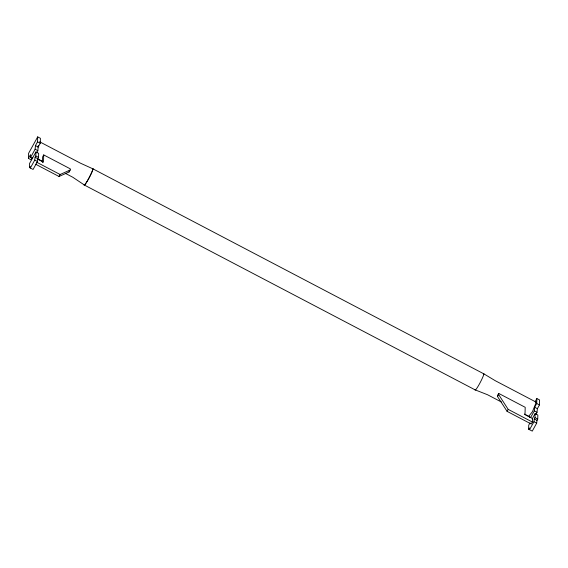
<?xml version="1.0" encoding="UTF-8"?>
<svg xmlns="http://www.w3.org/2000/svg" width="568" height="568" viewBox="0 0 568 568"><rect width="100%" height="100%" fill="white"/><g stroke="black" fill="none" stroke-linecap="round" stroke-linejoin="round"><path stroke-width="0.85" d="M32.369 157.542L31.119 159.793L28.4 158.365L28.549 153.41L37.687 136.881L40.413 138.308L40.264 143.264L38.184 147.02L37.836 150.648L36.615 152.849M29.43 167.553L29.55 163.52L35.947 151.954L38.667 153.381L38.546 157.414L37.829 158.713L37.481 161.504L33.079 169.456L29.43 167.553L30.14 166.261L30.36 168.029L34.755 160.077L35.109 157.286L35.827 155.987L35.947 151.954M32.681 158.373L30.644 157.3L35.117 149.221L35.465 145.593L37.545 141.837L37.687 136.881M42.451 162.554L42.621 156.903L43.715 154.915L70.254 168.831L70.226 169.981L69.126 171.962L59.008 176.478L35.592 164.202M43.715 154.915L43.502 162.192L37.509 159.054M69.126 171.962L69.161 170.812M497.532 396.528L497.568 395.378L498.668 393.39L525.208 407.306L524.988 414.576L532.479 418.502L532.372 422.045L531.272 424.026L507.075 411.346L497.532 396.528L498.633 394.547L498.668 393.39M532.145 419.021L535.127 413.625L537.853 415.052L537.733 419.085L537.016 420.37L536.668 423.16L532.266 431.119L528.616 429.216L528.73 425.191L530.015 422.876M528.616 429.216L529.333 427.924L529.546 429.692L533.948 421.733L534.296 418.943L535.006 417.657L535.127 413.625M530.64 417.494L534.303 410.877L534.651 407.256L536.732 403.5L536.881 398.544L539.6 399.971L539.451 404.927L537.378 408.683L537.023 412.304L535.801 414.512M37.879 146.949L38.503 145.316M28.4 158.365L30.48 154.61L30.644 157.3M59.008 176.478L60.109 174.497L70.226 169.981M507.075 411.346L508.175 409.365L498.633 394.547M535.212 401.548L536.881 398.544M92.343 168.909A9.329 0.973 -62.3 0 1 89.567 176.946A9.329 0.973 -62.3 0 1 84.071 184.891L475.047 389.833L487.507 394.725L501.643 402.137M39.668 141.801L80.507 163.208L92.939 168.852L483.879 373.865L495.26 380.709L536.093 402.108M37.545 141.837L40.264 143.264M536.732 403.5L539.451 404.927M35.465 145.593L38.184 147.02M534.651 407.256L537.378 408.683M35.117 149.221L37.836 150.648M534.303 410.877L537.023 412.304M35.827 155.987L38.546 157.414M535.006 417.657L537.733 419.085M35.109 157.286L37.829 158.713M534.296 418.943L537.016 420.37M37.417 158.699L42.124 161.17M65.682 173.517L72.754 177.223L84.107 184.82A9.329 0.973 -62.3 0 0 89.609 176.875A9.329 0.973 -62.3 0 0 92.385 168.831M524.413 414.072L528.339 416.131A8.186 0.859 -62.3 0 0 528.822 416.159L532.422 411.722L535.553 403.99A8.186 0.859 -62.3 0 0 535.603 402.101M34.755 160.077L37.481 161.504M533.948 421.733L536.668 423.16M36.693 162.221L60.109 174.497M508.175 409.365L532.372 422.045M529.667 416.273L529.745 417.615M483.318 373.85A9.329 0.973 -62.3 0 1 480.542 381.888A9.329 0.973 -62.3 0 1 475.047 389.833"/></g></svg>
